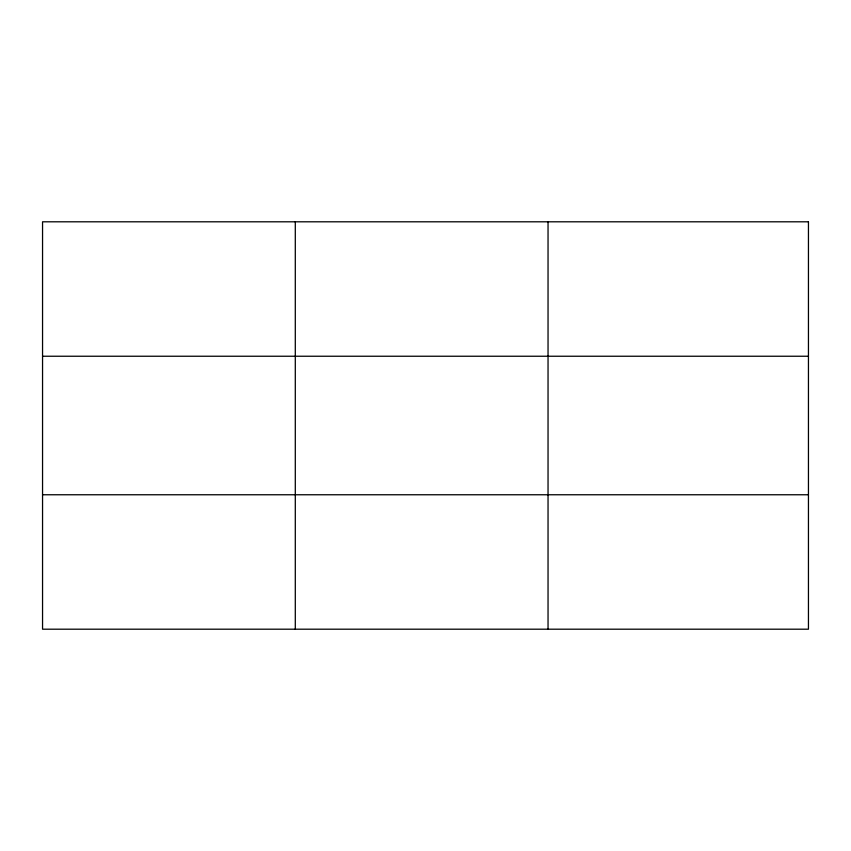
<?xml version="1.0" encoding="UTF-8"?>
<svg xmlns="http://www.w3.org/2000/svg" width="851" height="851" viewBox="0 0 851 851"><rect width="100%" height="100%" fill="white"/><g stroke="black" fill="none" stroke-linecap="round" stroke-linejoin="round"><path stroke-width="1.28" d="M295.297 221.803L295.297 629.197M548.044 221.803L548.044 629.197M42.55 356.239L808.45 356.239M42.55 494.761L808.45 494.761M808.45 221.803L808.45 629.197L42.55 629.197L42.55 221.803L808.45 221.803"/></g></svg>
